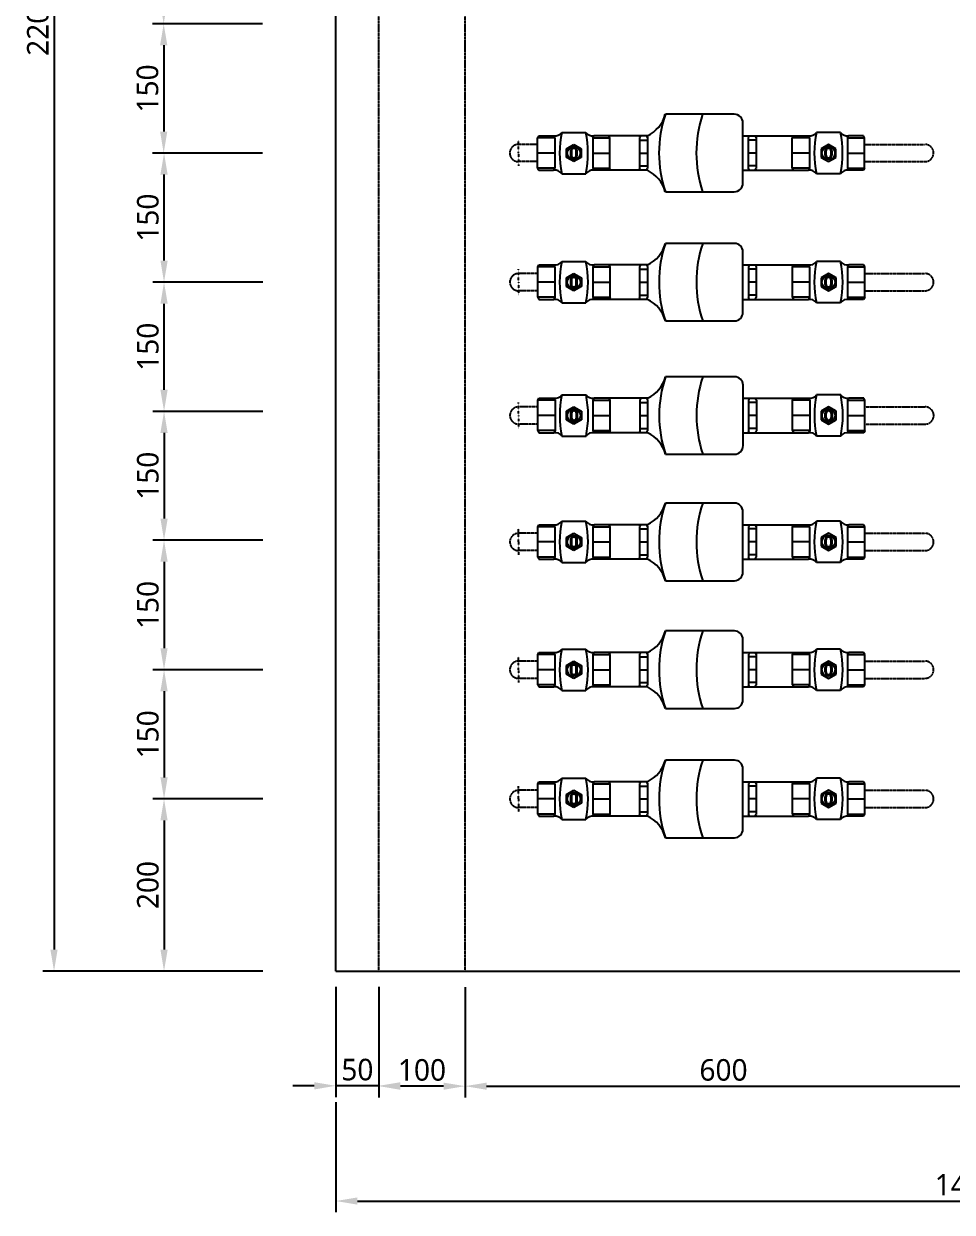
# Model space of a CAD drawing. Header units: millimetres. Extents: x -9013 to 516, y -36629 to 6082.
# Drawn here: x -7539 to -6461, y -10453 to -9073 of the extents above; entities that cross this region are included whole.
import ezdxf

# ---------------------------------------------------------------- set-up
doc = ezdxf.new("R2010")
doc.units = ezdxf.units.MM
doc.header["$LTSCALE"] = 0.05
for name, pattern in [('CENTER', [50.8, 31.75, -6.35, 6.35, -6.35]), ('CENTER2', [28.575, 19.05, -3.175, 3.175, -3.175]), ('DASHDOT', [0.618421, 0.309211, -0.154605, 0, -0.154605])]:
    doc.linetypes.add(name, pattern=pattern)
doc.layers.get('0').update_dxf_attribs({"lineweight": 18})
doc.layers.get('Defpoints').update_dxf_attribs({"color": 140, "lineweight": 18})
for name, color, linetype in [('1CO', 4, 'Continuous'), ('2CONC', 4, 'Continuous'), ('HVAL___2CO', 7, 'Continuous'), ('HWAT__3CO', 1, 'Continuous'), ('HWAT___1DD', 4, 'DASHDOT'), ('HWAT___5CS', 3, 'CENTER2')]:
    doc.layers.add(name, color=color, linetype=linetype)
doc.layers.add('G-Anno-Std-Cntr', color=1, linetype='CENTER2', lineweight=18)
doc.styles.add('trebuchet_MS', font='trebuc.ttf')
doc.dimstyles.new('MGP', dxfattribs={"dimtxt": 2.5, "dimasz": 2.5, "dimexe": 1.25, "dimexo": 0.625, "dimtad": 1, "dimdec": 0, "dimtxsty": 'trebuchet_MS', "dimcen": 2.5, "dimclrt": 7, "dimadec": 0, "dimazin": 0, "dimtfac": 1, "dimtdec": 0, "dimtmove": 0, "dimatfit": 3, "dimfxl": 1.148294, "dimfxlon": 1, "dimarcsym": 2})

# ---------------------------------------------------------------- blocks, each defined once
blk = doc.blocks.new('*D776')
at = {"color": 0, "lineweight": -2, "transparency": 16777216}
for p, q in [((-7176.8, -10191.1), (-7176.8, -10318.9)), ((-7126.8, -10191.1), (-7126.8, -10318.9)), ((-7201.8, -10305.9), (-7226.8, -10305.9)), ((-7126.8, -10305.9), (-7176.8, -10305.9)), ((-7101.8, -10305.9), (-7076.8, -10305.9))]:
    blk.add_line(p, q, dxfattribs=at)
at = {"color": 0, "transparency": 16777216}
for points in [[(-7201.8, -10301.7), (-7201.8, -10310.1), (-7176.8, -10305.9)], [(-7101.8, -10301.7), (-7101.8, -10310.1), (-7126.8, -10305.9)]]:
    blk.add_solid(points, dxfattribs=at)
at = {"layer": 'Defpoints', "color": 0, "transparency": 16777216}
for p in [(-7126.8, -9972.2), (-7176.8, -10108.8), (-7176.8, -10305.9)]:
    blk.add_point(p, dxfattribs=at)
at = {"color": 7, "transparency": 16777216, "insert": (-7151.8, -10287.2), "char_height": 25, "attachment_point": 5, "style": 'trebuchet_MS'}
blk.add_mtext('50', dxfattribs=at)
blk = doc.blocks.new('*D777')
at = {"color": 0, "lineweight": -2, "transparency": 16777216}
for p, q in [((-7176.8, -10324.8), (-7176.8, -10452.7)), ((-5711.8, -10324.8), (-5711.8, -10452.7)), ((-7151.8, -10439.7), (-5736.8, -10439.7))]:
    blk.add_line(p, q, dxfattribs=at)
at = {"color": 0, "transparency": 16777216}
for points in [[(-7151.8, -10435.5), (-7151.8, -10443.8), (-7176.8, -10439.7)], [(-5736.8, -10435.5), (-5736.8, -10443.8), (-5711.8, -10439.7)]]:
    blk.add_solid(points, dxfattribs=at)
at = {"layer": 'Defpoints', "color": 0, "transparency": 16777216}
for p in [(-7176.8, -10054.6), (-5711.8, -10083.6), (-5711.8, -10439.7)]:
    blk.add_point(p, dxfattribs=at)
at = {"color": 7, "transparency": 16777216, "insert": (-6444.3, -10420.9), "char_height": 25, "attachment_point": 5, "style": 'trebuchet_MS'}
blk.add_mtext('1465', dxfattribs=at)
blk = doc.blocks.new('*D782')
at = {"color": 0, "lineweight": -2, "transparency": 16777216}
for p, q in [((-7389.1, -7972.8), (-7516.9, -7972.8)), ((-7503.9, -7997.8), (-7503.9, -10147.8)), ((-7389.1, -10172.8), (-7516.9, -10172.8))]:
    blk.add_line(p, q, dxfattribs=at)
at = {"color": 0, "transparency": 16777216}
for points in [[(-7508.1, -7997.8), (-7499.7, -7997.8), (-7503.9, -7972.8)], [(-7508.1, -10147.8), (-7499.7, -10147.8), (-7503.9, -10172.8)]]:
    blk.add_solid(points, dxfattribs=at)
at = {"layer": 'Defpoints', "color": 0, "transparency": 16777216}
for p in [(-7176.8, -7972.8), (-7503.9, -10172.8), (-7229, -10172.8)]:
    blk.add_point(p, dxfattribs=at)
at = {"color": 7, "transparency": 16777216, "insert": (-7522.6, -9072.8), "char_height": 25, "attachment_point": 5, "rotation": 90, "style": 'trebuchet_MS'}
blk.add_mtext('2200', dxfattribs=at)
blk = doc.blocks.new('*D797')
at = {"color": 0, "lineweight": -2, "transparency": 16777216}
for p, q in [((-7261.4, -9372.8), (-7389.2, -9372.8)), ((-7376.2, -9497.8), (-7376.2, -9397.8)), ((-7261.4, -9522.8), (-7389.2, -9522.8))]:
    blk.add_line(p, q, dxfattribs=at)
at = {"color": 0, "transparency": 16777216}
for points in [[(-7380.4, -9397.8), (-7372, -9397.8), (-7376.2, -9372.8)], [(-7380.4, -9497.8), (-7372, -9497.8), (-7376.2, -9522.8)]]:
    blk.add_solid(points, dxfattribs=at)
at = {"layer": 'Defpoints', "color": 0, "transparency": 16777216}
for p in [(-7376.2, -9372.8), (-6971, -9372.8), (-6971, -9522.8)]:
    blk.add_point(p, dxfattribs=at)
at = {"color": 7, "transparency": 16777216, "insert": (-7394.9, -9447.8), "char_height": 25, "attachment_point": 5, "rotation": 90, "style": 'trebuchet_MS'}
blk.add_mtext('150', dxfattribs=at)
blk = doc.blocks.new('h-meter')
at = {"layer": 'HVAL___2CO'}
for p, q in [((-25.4, 45), (-105.4, 45)), ((-15.4, -35), (-15.4, 35)), ((-134.2, 20), (-135.4, 17.9)), ((-135.4, 17.9), (-135.4, -17.9)), ((-135.4, 15), (-126.2, 15)), ((-126.2, 20), (-134.2, 20)), ((-127.4, 20), (-126.2, 17.9)), ((-126.2, 17.9), (-126.2, -17.9)), ((-15.4, 20), (-1.2, 20)), ((-7.9, 20), (-9.1, 17.9)), ((-9.1, 17.9), (-9.1, -17.9)), ((0, 15), (-9.1, 15)), ((-1.2, 20), (0, 17.9)), ((0, 17.9), (0, -17.9)), ((-135.4, 0), (-126.2, 0)), ((0, 0), (-9.1, 0)), ((-135.4, -15), (-126.2, -15)), ((-134.2, -20), (-135.4, -17.9)), ((-126.2, -20), (-134.2, -20)), ((-127.4, -20), (-126.2, -17.9)), ((-15.4, -20), (-1.2, -20)), ((0, -15), (-9.1, -15)), ((-7.9, -20), (-9.1, -17.9)), ((-1.2, -20), (0, -17.9)), ((-105.4, -45), (-25.4, -45))]:
    blk.add_line(p, q, dxfattribs=at)
for centre, radius, start, end in [((-142.6, 54.8), 38.4, 295.1026, 345.2121), ((28.2, 0), 141, 161.3868, 198.6132), ((71.5, 0), 141, 161.3868, 198.6132), ((-25.4, 35), 10, 0, 90), ((-142.6, -54.8), 38.4, 14.7879, 64.8974), ((-25.4, -35), 10, 270, 0)]:
    blk.add_arc(centre, radius, start, end, dxfattribs=at)
blk = doc.blocks.new('water meter h')
at = {"layer": 'HVAL___2CO'}
h = blk.add_hatch(color=256, dxfattribs=at)
h.paths.add_polyline_path([(-6790, 3624.5), (-6790, 3614.5), (-6781.4, 3609.5), (-6772.7, 3614.5), (-6772.7, 3624.5), (-6781.4, 3629.5)])
h.paths.add_polyline_path([(-6773.8, 3619.5, -1), (-6789, 3619.5, -1)], flags=16)
h.paths.add_polyline_path([(-6777.4, 3622.1), (-6777.4, 3616.9, -1), (-6785.4, 3616.9), (-6785.4, 3622.1, -1)], flags=0)
h.paths.add_polyline_path([(-6778.6, 3622.1), (-6778.6, 3616.9, -1), (-6784.2, 3616.9), (-6784.2, 3622.1, -1)], flags=0)
h = blk.add_hatch(color=256, dxfattribs=at)
h.paths.add_polyline_path([(-6477.1, 3624.5), (-6477.1, 3614.5), (-6485.8, 3609.5), (-6494.4, 3614.5), (-6494.4, 3624.5), (-6485.8, 3629.5)])
h.paths.add_polyline_path([(-6493.4, 3619.5, 1), (-6478.2, 3619.5, 1)], flags=16)
h.paths.add_polyline_path([(-6489.8, 3622.1), (-6489.8, 3616.9, 1), (-6481.8, 3616.9), (-6481.8, 3622.1, 1)], flags=0)
h.paths.add_polyline_path([(-6488.6, 3622.1), (-6488.6, 3616.9, 1), (-6483, 3616.9), (-6483, 3622.1, 1)], flags=0)
h = blk.add_hatch(color=256, dxfattribs=at)
h.paths.add_polyline_path([(-6777.4, 3622.1, 1), (-6785.4, 3622.1), (-6785.4, 3616.9, 1), (-6777.4, 3616.9)])
h.paths.add_polyline_path([(-6778.6, 3622.1, 1), (-6784.2, 3622.1), (-6784.2, 3616.9, 1), (-6778.6, 3616.9)], flags=16)
h = blk.add_hatch(color=256, dxfattribs=at)
h.paths.add_polyline_path([(-6489.8, 3616.9, 1), (-6481.8, 3616.9), (-6481.8, 3622.1, 1), (-6489.8, 3622.1)])
h.paths.add_polyline_path([(-6488.6, 3616.9, 1), (-6483, 3616.9), (-6483, 3622.1, 1), (-6488.6, 3622.1)], flags=16)
for p, q in [((-6795.4, 3643.5), (-6767.4, 3643.5)), ((-6471.8, 3643.5), (-6499.8, 3643.5)), ((-6823.4, 3637.1), (-6822, 3639.5)), ((-6823.4, 3601.9), (-6823.4, 3637.1)), ((-6803.4, 3637.1), (-6823.4, 3637.1)), ((-6822, 3639.5), (-6804.8, 3639.5)), ((-6803.4, 3637.1), (-6804.8, 3639.5)), ((-6803.4, 3637.1), (-6803.4, 3601.9)), ((-6790, 3624.5), (-6781.4, 3629.5)), ((-6781.4, 3629.5), (-6772.7, 3624.5)), ((-6759.4, 3637.1), (-6758, 3639.5)), ((-6759.4, 3637.1), (-6739.4, 3637.1)), ((-6759.4, 3637.1), (-6759.4, 3601.9)), ((-6740.8, 3639.5), (-6758, 3639.5)), ((-6739.4, 3637.1), (-6740.8, 3639.5)), ((-6739.4, 3601.9), (-6739.4, 3637.1)), ((-6527.8, 3637.1), (-6526.4, 3639.5)), ((-6527.8, 3601.9), (-6527.8, 3637.1)), ((-6507.8, 3637.1), (-6527.8, 3637.1)), ((-6526.4, 3639.5), (-6509.1, 3639.5)), ((-6507.8, 3637.1), (-6509.1, 3639.5)), ((-6507.8, 3637.1), (-6507.8, 3601.9)), ((-6485.8, 3629.5), (-6494.4, 3624.5)), ((-6477.1, 3624.5), (-6485.8, 3629.5)), ((-6463.8, 3637.1), (-6462.4, 3639.5)), ((-6463.8, 3637.1), (-6443.8, 3637.1)), ((-6463.8, 3637.1), (-6463.8, 3601.9)), ((-6445.1, 3639.5), (-6462.4, 3639.5)), ((-6443.8, 3637.1), (-6445.1, 3639.5)), ((-6443.8, 3601.9), (-6443.8, 3637.1)), ((-6803.4, 3619.5), (-6823.4, 3619.5)), ((-6790, 3614.5), (-6790, 3624.5)), ((-6785.4, 3622.1), (-6785.4, 3616.9)), ((-6784.2, 3622.1), (-6784.2, 3616.9)), ((-6778.6, 3616.9), (-6778.6, 3622.1)), ((-6777.4, 3616.9), (-6777.4, 3622.1)), ((-6772.7, 3624.5), (-6772.7, 3614.5)), ((-6759.4, 3619.5), (-6739.4, 3619.5)), ((-6507.8, 3619.5), (-6527.8, 3619.5)), ((-6494.4, 3624.5), (-6494.4, 3614.5)), ((-6489.8, 3616.9), (-6489.8, 3622.1)), ((-6488.6, 3616.9), (-6488.6, 3622.1)), ((-6483, 3622.1), (-6483, 3616.9)), ((-6481.8, 3622.1), (-6481.8, 3616.9)), ((-6477.1, 3614.5), (-6477.1, 3624.5)), ((-6463.8, 3619.5), (-6443.8, 3619.5)), ((-6823.4, 3601.9), (-6822, 3599.5)), ((-6803.4, 3601.9), (-6823.4, 3601.9)), ((-6803.4, 3601.9), (-6804.8, 3599.5)), ((-6781.4, 3609.5), (-6790, 3614.5)), ((-6772.7, 3614.5), (-6781.4, 3609.5)), ((-6759.4, 3601.9), (-6739.4, 3601.9)), ((-6759.4, 3601.9), (-6758, 3599.5)), ((-6739.4, 3601.9), (-6740.8, 3599.5)), ((-6527.8, 3601.9), (-6526.4, 3599.5)), ((-6507.8, 3601.9), (-6527.8, 3601.9)), ((-6507.8, 3601.9), (-6509.1, 3599.5)), ((-6494.4, 3614.5), (-6485.8, 3609.5)), ((-6485.8, 3609.5), (-6477.1, 3614.5)), ((-6463.8, 3601.9), (-6462.4, 3599.5)), ((-6463.8, 3601.9), (-6443.8, 3601.9)), ((-6443.8, 3601.9), (-6445.1, 3599.5)), ((-6822, 3599.5), (-6804.8, 3599.5)), ((-6795.4, 3595.5), (-6767.4, 3595.5)), ((-6740.8, 3599.5), (-6758, 3599.5)), ((-6526.4, 3599.5), (-6509.1, 3599.5)), ((-6471.8, 3595.5), (-6499.8, 3595.5)), ((-6445.1, 3599.5), (-6462.4, 3599.5))]:
    blk.add_line(p, q, dxfattribs=at)
for centre in [(-6781.4, 3619.5), (-6485.8, 3619.5)]:
    blk.add_circle(centre, 7.6, dxfattribs=at)
for centre, radius, start, end in [((-6803.3, 3649.2), 9.8, 261.7248, 324.4409), ((-6682.2, 3619.5), 115.7, 168.0304, 191.9696), ((-6759.4, 3649.2), 9.8, 215.5591, 278.2752), ((-6880.6, 3619.5), 115.7, 348.0304, 11.9696), ((-6507.7, 3649.2), 9.8, 261.7248, 324.4409), ((-6386.6, 3619.5), 115.7, 168.0304, 191.9696), ((-6463.8, 3649.2), 9.8, 215.5591, 278.2752), ((-6585, 3619.5), 115.7, 348.0304, 11.9696), ((-6781.4, 3622.1), 4, 0, 180), ((-6781.4, 3622.1), 4, 0, 180), ((-6781.4, 3616.9), 4, 180, 0), ((-6781.4, 3622.1), 2.8, 0, 180), ((-6781.4, 3616.9), 2.8, 180, 0), ((-6485.8, 3622.1), 4, 0, 180), ((-6485.8, 3622.1), 4, 0, 180), ((-6485.8, 3616.9), 4, 180, 0), ((-6485.8, 3622.1), 2.8, 0, 180), ((-6485.8, 3616.9), 2.8, 180, 0), ((-6803.3, 3589.8), 9.8, 35.5591, 98.2752), ((-6759.4, 3589.8), 9.8, 81.7248, 144.4409), ((-6507.7, 3589.8), 9.8, 35.5591, 98.2752), ((-6463.8, 3589.8), 9.8, 81.7248, 144.4409)]:
    blk.add_arc(centre, radius, start, end, dxfattribs=at)
at = {"layer": 'HWAT__3CO'}
for p, q in [((-6703.9, 3639.5), (-6740.8, 3639.5)), ((-6570.9, 3639.5), (-6526.4, 3639.5)), ((-6703.9, 3599.5), (-6740.8, 3599.5)), ((-6570.9, 3599.5), (-6526.4, 3599.5))]:
    blk.add_line(p, q, dxfattribs=at)
at = {"layer": 'HWAT___1DD'}
for q in [(-6845.7, 3634.5), (-6845.7, 3604.5)]:
    blk.add_line((-6845.7, 3619.5), q, dxfattribs=at)
at = {"layer": 'HWAT___5CS'}
for p, q in [((-6823.4, 3629.5), (-6845.7, 3629.5)), ((-6443.8, 3629.5), (-6373.8, 3629.5)), ((-6823.4, 3609.5), (-6845.7, 3609.5)), ((-6443.8, 3609.5), (-6373.8, 3609.5))]:
    blk.add_line(p, q, dxfattribs=at)
for centre, start, end in [((-6845.7, 3619.5), 90, 270), ((-6373.8, 3619.5), 270, 90)]:
    blk.add_arc(centre, 10, start, end, dxfattribs=at)
blk.add_blockref('h-meter', (-6569.7, 3619.5))
blk = doc.blocks.new('*D798')
at = {"color": 0, "lineweight": -2, "transparency": 16777216}
for p, q in [((-7261.4, -9822.8), (-7389.2, -9822.8)), ((-7376.2, -9847.8), (-7376.2, -9947.8)), ((-7261.4, -9972.8), (-7389.2, -9972.8))]:
    blk.add_line(p, q, dxfattribs=at)
at = {"color": 0, "transparency": 16777216}
for points in [[(-7380.4, -9847.8), (-7372, -9847.8), (-7376.2, -9822.8)], [(-7380.4, -9947.8), (-7372, -9947.8), (-7376.2, -9972.8)]]:
    blk.add_solid(points, dxfattribs=at)
at = {"layer": 'Defpoints', "color": 0, "transparency": 16777216}
for p in [(-7061, -9822.8), (-7376.2, -9972.8), (-7061, -9972.8)]:
    blk.add_point(p, dxfattribs=at)
at = {"color": 7, "transparency": 16777216, "insert": (-7394.9, -9897.8), "char_height": 25, "attachment_point": 5, "rotation": 90, "style": 'trebuchet_MS'}
blk.add_mtext('150', dxfattribs=at)
blk = doc.blocks.new('*D799')
at = {"color": 0, "lineweight": -2, "transparency": 16777216}
for p, q in [((-7261.4, -9972.8), (-7389.2, -9972.8)), ((-7376.2, -9997.8), (-7376.2, -10147.8)), ((-7261.4, -10172.8), (-7389.2, -10172.8))]:
    blk.add_line(p, q, dxfattribs=at)
at = {"color": 0, "transparency": 16777216}
for points in [[(-7380.4, -9997.8), (-7372, -9997.8), (-7376.2, -9972.8)], [(-7380.4, -10147.8), (-7372, -10147.8), (-7376.2, -10172.8)]]:
    blk.add_solid(points, dxfattribs=at)
at = {"layer": 'Defpoints', "color": 0, "transparency": 16777216}
for p in [(-7061, -9972.8), (-7376.2, -10172.8), (-7061, -10172.8)]:
    blk.add_point(p, dxfattribs=at)
at = {"color": 7, "transparency": 16777216, "insert": (-7394.9, -10072.8), "char_height": 25, "attachment_point": 5, "rotation": 90, "style": 'trebuchet_MS'}
blk.add_mtext('200', dxfattribs=at)
blk = doc.blocks.new('*D800')
at = {"color": 0, "lineweight": -2, "transparency": 16777216}
for p, q in [((-7261.4, -9672.4), (-7389.2, -9672.4)), ((-7376.2, -9697.4), (-7376.2, -9797.8)), ((-7279, -9822.8), (-7389.2, -9822.8))]:
    blk.add_line(p, q, dxfattribs=at)
at = {"color": 0, "transparency": 16777216}
for points in [[(-7380.4, -9697.4), (-7372, -9697.4), (-7376.2, -9672.4)], [(-7380.4, -9797.8), (-7372, -9797.8), (-7376.2, -9822.8)]]:
    blk.add_solid(points, dxfattribs=at)
at = {"layer": 'Defpoints', "color": 0, "transparency": 16777216}
for p in [(-7165, -9672.4), (-7376.2, -9822.8), (-7273, -9822.8)]:
    blk.add_point(p, dxfattribs=at)
at = {"color": 7, "transparency": 16777216, "insert": (-7394.9, -9747.6), "char_height": 25, "attachment_point": 5, "rotation": 90, "style": 'trebuchet_MS'}
blk.add_mtext('150', dxfattribs=at)
blk = doc.blocks.new('*D801')
at = {"color": 0, "lineweight": -2, "transparency": 16777216}
for p, q in [((-7331.3, -9522.8), (-7389.2, -9522.8)), ((-7376.2, -9547.8), (-7376.2, -9647.4)), ((-7331.3, -9672.4), (-7389.2, -9672.4))]:
    blk.add_line(p, q, dxfattribs=at)
at = {"color": 0, "transparency": 16777216}
for points in [[(-7380.4, -9547.8), (-7372, -9547.8), (-7376.2, -9522.8)], [(-7380.4, -9647.4), (-7372, -9647.4), (-7376.2, -9672.4)]]:
    blk.add_solid(points, dxfattribs=at)
at = {"layer": 'Defpoints', "color": 0, "transparency": 16777216}
for p in [(-7325.3, -9522.8), (-7376.2, -9672.4), (-7325.3, -9672.4)]:
    blk.add_point(p, dxfattribs=at)
at = {"color": 7, "transparency": 16777216, "insert": (-7394.9, -9597.6), "char_height": 25, "attachment_point": 5, "rotation": 90, "style": 'trebuchet_MS'}
blk.add_mtext('150', dxfattribs=at)
blk = doc.blocks.new('*D803')
at = {"color": 0, "lineweight": -2, "transparency": 16777216}
for p, q in [((-7261.8, -8622.8), (-7389.6, -8622.8)), ((-7376.6, -8647.8), (-7376.6, -9047.8)), ((-7261.8, -9072.8), (-7389.6, -9072.8))]:
    blk.add_line(p, q, dxfattribs=at)
at = {"color": 0, "transparency": 16777216}
for points in [[(-7380.8, -8647.8), (-7372.4, -8647.8), (-7376.6, -8622.8)], [(-7380.8, -9047.8), (-7372.4, -9047.8), (-7376.6, -9072.8)]]:
    blk.add_solid(points, dxfattribs=at)
at = {"layer": 'Defpoints', "color": 0, "transparency": 16777216}
for p in [(-6926.8, -8622.8), (-7376.6, -9072.8), (-6926.8, -9072.8)]:
    blk.add_point(p, dxfattribs=at)
at = {"color": 7, "transparency": 16777216, "insert": (-7395.3, -8847.8), "char_height": 25, "attachment_point": 5, "rotation": 90, "style": 'trebuchet_MS'}
blk.add_mtext('450', dxfattribs=at)
blk = doc.blocks.new('*D804')
at = {"color": 0, "lineweight": -2, "transparency": 16777216}
for p, q in [((-7261.8, -9072.8), (-7389.6, -9072.8)), ((-7376.6, -9097.8), (-7376.6, -9197.9)), ((-7261.8, -9222.9), (-7389.6, -9222.9))]:
    blk.add_line(p, q, dxfattribs=at)
at = {"color": 0, "transparency": 16777216}
for points in [[(-7380.8, -9097.8), (-7372.4, -9097.8), (-7376.6, -9072.8)], [(-7380.8, -9197.9), (-7372.4, -9197.9), (-7376.6, -9222.9)]]:
    blk.add_solid(points, dxfattribs=at)
at = {"layer": 'Defpoints', "color": 0, "transparency": 16777216}
for p in [(-6926.8, -9072.8), (-7376.6, -9222.9), (-6964.9, -9222.9)]:
    blk.add_point(p, dxfattribs=at)
at = {"color": 7, "transparency": 16777216, "insert": (-7395.3, -9147.9), "char_height": 25, "attachment_point": 5, "rotation": 90, "style": 'trebuchet_MS'}
blk.add_mtext('150', dxfattribs=at)
blk = doc.blocks.new('*D805')
at = {"color": 0, "lineweight": -2, "transparency": 16777216}
for p, q in [((-7364, -9222.9), (-7389.2, -9222.9)), ((-7376.2, -9347.8), (-7376.2, -9247.9)), ((-7267.4, -9372.8), (-7389.2, -9372.8))]:
    blk.add_line(p, q, dxfattribs=at)
at = {"color": 0, "transparency": 16777216}
for points in [[(-7380.4, -9247.9), (-7372, -9247.9), (-7376.2, -9222.9)], [(-7380.4, -9347.8), (-7372, -9347.8), (-7376.2, -9372.8)]]:
    blk.add_solid(points, dxfattribs=at)
at = {"layer": 'Defpoints', "color": 0, "transparency": 16777216}
for p in [(-7376.2, -9222.9), (-7358, -9222.9), (-7261.4, -9372.8)]:
    blk.add_point(p, dxfattribs=at)
at = {"color": 7, "transparency": 16777216, "insert": (-7394.9, -9297.9), "char_height": 25, "attachment_point": 5, "rotation": 90, "style": 'trebuchet_MS'}
blk.add_mtext('150', dxfattribs=at)
blk = doc.blocks.new('*D812')
at = {"color": 0, "lineweight": -2, "transparency": 16777216}
for p, q in [((-7126.8, -10191.5), (-7126.8, -10319.3)), ((-7026.8, -10191.5), (-7026.8, -10319.3)), ((-7051.8, -10306.3), (-7101.8, -10306.3))]:
    blk.add_line(p, q, dxfattribs=at)
at = {"color": 0, "transparency": 16777216}
for points in [[(-7101.8, -10302.2), (-7101.8, -10310.5), (-7126.8, -10306.3)], [(-7051.8, -10302.2), (-7051.8, -10310.5), (-7026.8, -10306.3)]]:
    blk.add_solid(points, dxfattribs=at)
at = {"layer": 'Defpoints', "color": 0, "transparency": 16777216}
for p in [(-7126.8, -10172.8), (-7026.8, -10172.8), (-7126.8, -10306.3)]:
    blk.add_point(p, dxfattribs=at)
at = {"color": 7, "transparency": 16777216, "insert": (-7076.8, -10287.6), "char_height": 25, "attachment_point": 5, "style": 'trebuchet_MS'}
blk.add_mtext('100', dxfattribs=at)
blk = doc.blocks.new('*D813')
at = {"color": 0, "lineweight": -2, "transparency": 16777216}
for p, q in [((-7026.8, -10191.5), (-7026.8, -10319.3)), ((-6426.8, -10191.5), (-6426.8, -10319.3)), ((-7001.8, -10306.3), (-6451.8, -10306.3))]:
    blk.add_line(p, q, dxfattribs=at)
at = {"color": 0, "transparency": 16777216}
for points in [[(-7001.8, -10302.2), (-7001.8, -10310.5), (-7026.8, -10306.3)], [(-6451.8, -10302.2), (-6451.8, -10310.5), (-6426.8, -10306.3)]]:
    blk.add_solid(points, dxfattribs=at)
at = {"layer": 'Defpoints', "color": 0, "transparency": 16777216}
for p in [(-6426.8, -10110.1), (-7026.8, -10147.3), (-6426.8, -10306.3)]:
    blk.add_point(p, dxfattribs=at)
at = {"color": 7, "transparency": 16777216, "insert": (-6726.8, -10287.6), "char_height": 25, "attachment_point": 5, "style": 'trebuchet_MS'}
blk.add_mtext('600', dxfattribs=at)

msp = doc.modelspace()

# ---------------------------------------------------------------- linework, layer by layer
at = {"layer": '1CO'}
msp.add_line((-7176.8, -10172.8), (-7176.8, -7972.8), dxfattribs=at)
at = {"layer": '2CONC', "lineweight": -3}
msp.add_line((-7176.8, -10172.8), (-5711.8, -10172.8), dxfattribs=at)
at = {"layer": 'HWAT___5CS'}
for p, q in [((-7126.8, -10172.8), (-7126.8, -7972.8)), ((-7026.8, -10172.8), (-7026.8, -7972.8))]:
    msp.add_line(p, q, dxfattribs=at)

# ---------------------------------------------------------------- block references
at = {"layer": 'G-Anno-Std-Cntr', "linetype": 'CENTER'}
for p in [(-119.2, -12842.4), (-119.1, -12992.3), (-119, -13147.1), (-119.1, -13293.9), (-119.1, -13442.3), (-119.1, -13592.3)]:
    msp.add_blockref('water meter h', p, dxfattribs=at)

# ---------------------------------------------------------------- dimensions: what is measured, and where the dimension line sits
for base, p1, p2, picture, middle in [((-7503.9, -10172.8), (-7176.8, -7972.8), (-7229, -10172.8), '*D782', (-7522.6, -9072.8)), ((-7376.6, -9072.8), (-6926.8, -8622.8), (-6926.8, -9072.8), '*D803', (-7395.3, -8847.8)), ((-7376.6, -9222.9), (-6926.8, -9072.8), (-6964.9, -9222.9), '*D804', (-7395.3, -9147.9)), ((-7376.2, -9222.9), (-7261.4, -9372.8), (-7358, -9222.9), '*D805', (-7394.9, -9297.9)), ((-7376.2, -9372.8), (-6971, -9522.8), (-6971, -9372.8), '*D797', (-7394.9, -9447.8)), ((-7376.2, -9672.4), (-7325.3, -9522.8), (-7325.3, -9672.4), '*D801', (-7394.9, -9597.6)), ((-7376.2, -9822.8), (-7165, -9672.4), (-7273, -9822.8), '*D800', (-7394.9, -9747.6)), ((-7376.2, -9972.8), (-7061, -9822.8), (-7061, -9972.8), '*D798', (-7394.9, -9897.8)), ((-7376.2, -10172.8), (-7061, -9972.8), (-7061, -10172.8), '*D799', (-7394.9, -10072.8))]:
    dim = msp.add_linear_dim(base=base, p1=p1, p2=p2, angle=90, dimstyle='MGP', override={"dimscale": 100, "dimtxt": 0.25, "dimasz": 0.25, "dimexe": 0.13, "dimexo": 0.06, "dimgap": 0.06, "dimarcsym": 1})
    dim.commit()
    dim.dimension.update_dxf_attribs({"geometry": picture, "text_midpoint": middle})
for base, p1, p2, picture, middle in [((-7176.8, -10305.9), (-7126.8, -9972.2), (-7176.8, -10108.8), '*D776', (-7151.8, -10287.2)), ((-5711.8, -10439.7), (-7176.8, -10054.6), (-5711.8, -10083.6), '*D777', (-6444.3, -10420.9)), ((-6426.8, -10306.3), (-7026.8, -10147.3), (-6426.8, -10110.1), '*D813', (-6726.8, -10287.6)), ((-7126.8, -10306.3), (-7026.8, -10172.8), (-7126.8, -10172.8), '*D812', (-7076.8, -10287.6))]:
    dim = msp.add_linear_dim(base=base, p1=p1, p2=p2, dimstyle='MGP', override={"dimscale": 100, "dimtxt": 0.25, "dimasz": 0.25, "dimexe": 0.13, "dimexo": 0.06, "dimgap": 0.06, "dimarcsym": 1})
    dim.commit()
    dim.dimension.update_dxf_attribs({"geometry": picture, "text_midpoint": middle})

doc.saveas('drawing.dxf')
